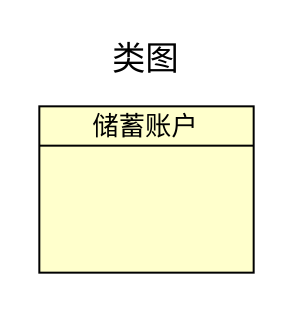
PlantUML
@startuml
title 类图
hide circle
hide empty members
class 储蓄账户
@enduml
